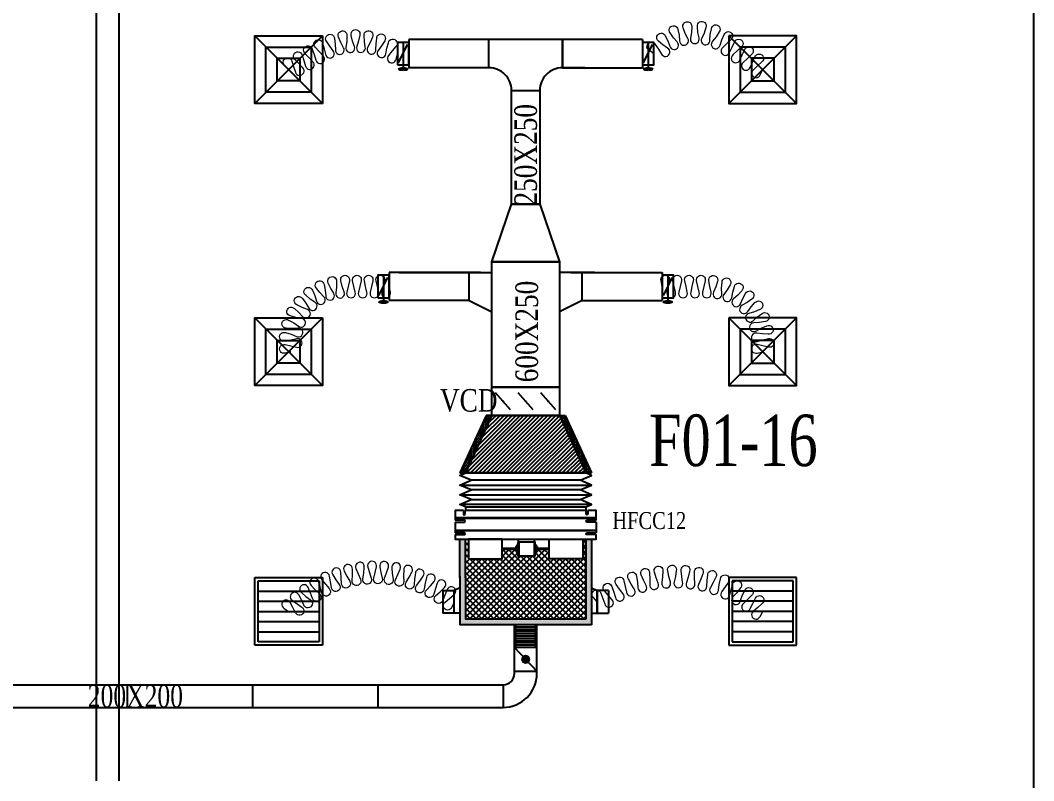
# Model space of a CAD drawing. Header units: metres. Extents: x 352651 to 1421851, y -87441 to -24441.
# Drawn here: x 390656 to 399633, y -48460 to -41722 of the extents above; entities that cross this region are included whole.
import ezdxf
from ezdxf.enums import TextEntityAlignment as Align

# ---------------------------------------------------------------- set-up
doc = ezdxf.new("R2010")
doc.units = ezdxf.units.M
doc.header["$LTSCALE"] = 300
doc.header["$MEASUREMENT"] = 0
for name, color, linetype in [('bat noi mem', 4, 'CONTINUOUS'), ('CUAGIO', 2, 'CONTINUOUS'), ('KICH-THUOC', 9, 'CONTINUOUS'), ('KT', 1, 'CONTINUOUS'), ('thiet bi', 11, 'CONTINUOUS'), ('TUONG', 7, 'CONTINUOUS')]:
    doc.layers.add(name, color=color, linetype=linetype)
doc.layers.add('noi mem', color=5, linetype='BATTING', lineweight=0)
doc.styles.add('PHU', font='vntimeh.shx', dxfattribs={"width": 0.8})
doc.styles.add('ROMANS', font='romans.shx', dxfattribs={"width": 0.75, "bigfont": 'romancvn.shx'})
doc.linetypes.add('BATTING', pattern='A,0.0001,-0.1,[134,ltypeshp.shx,S=0.1,R=0,X=-0.1,Y=0],-0.2,[134,ltypeshp.shx,S=0.1,R=180,X=0.1,Y=0],-0.1', length=0.4001)
pattern_1 = [(0, (-66053.95, -331008.266), (6.25, 12.5), [0, -12.5])]

# ---------------------------------------------------------------- blocks, each defined once
blk = doc.blocks.new('SAD')
at = {"layer": 'CUAGIO', "color": 8}
for p, q in [((-300, -300), (300, 300)), ((300, -300), (-300, 300))]:
    blk.add_line(p, q, dxfattribs=at)
at = {"layer": 'CUAGIO'}
blk.add_lwpolyline([(300, -300), (300, 300), (-300, 300), (-300, -300)], close=True, dxfattribs=at)
at = {"layer": 'CUAGIO', "color": 8}
for points in [[(200, -200), (200, 200), (-200, 200), (-200, -200)], [(100, -100), (100, 100), (-100, 100), (-100, -100)]]:
    blk.add_lwpolyline(points, close=True, dxfattribs=at)
blk = doc.blocks.new('SAG')
at = {"layer": 'CUAGIO'}
for p, q in [((-300, 300), (-300, -300)), ((300, 300), (-300, 300)), ((300, -300), (300, 300)), ((-300, -300), (300, -300))]:
    blk.add_line(p, q, dxfattribs=at)
at = {"layer": 'CUAGIO', "color": 8}
for p, q in [((-270, 270), (-270, -270)), ((270, 270), (-270, 270)), ((-180, -270), (-180, 270)), ((-90, -270), (-90, 270)), ((0, -270), (0, 270)), ((90, -270), (90, 270)), ((180, -270), (180, 270)), ((270, -270), (270, 270)), ((-270, -270), (270, -270))]:
    blk.add_line(p, q, dxfattribs=at)
blk = doc.blocks.new('bac noi mem')
at = {"layer": 'bat noi mem'}
for p, q in [((493886.7, -64673), (493866.7, -64693)), ((494066.7, -64693), (493866.7, -64693)), ((493866.7, -64693), (493886.7, -64713)), ((493886.7, -64713), (493866.7, -64733)), ((494046.7, -64673), (493886.7, -64673)), ((494046.7, -64713), (493886.7, -64713)), ((494046.7, -64673), (494066.7, -64693)), ((494066.7, -64693), (494046.7, -64713)), ((494046.7, -64713), (494066.7, -64733)), ((494066.7, -64733), (493866.7, -64733)), ((493866.7, -64733), (493886.7, -64753)), ((493886.7, -64753), (493866.7, -64773)), ((494066.7, -64773), (493866.7, -64773)), ((493866.7, -64773), (493886.7, -64793)), ((493886.7, -64793), (493866.7, -64813)), ((494046.7, -64753), (493886.7, -64753)), ((494046.7, -64793), (493886.7, -64793)), ((494066.7, -64733), (494046.7, -64753)), ((494046.7, -64753), (494066.7, -64773)), ((494066.7, -64773), (494046.7, -64793)), ((494046.7, -64793), (494066.7, -64813)), ((494066.7, -64813), (493866.7, -64813)), ((493866.7, -64813), (493886.7, -64833)), ((493886.7, -64833), (493866.7, -64853)), ((494066.7, -64853), (493866.7, -64853)), ((493866.7, -64853), (493886.7, -64873)), ((494046.7, -64833), (493886.7, -64833)), ((494046.7, -64873), (493886.7, -64873)), ((494066.7, -64813), (494046.7, -64833)), ((494046.7, -64833), (494066.7, -64853)), ((494066.7, -64853), (494046.7, -64873))]:
    blk.add_line(p, q, dxfattribs=at)
blk = doc.blocks.new('1-van gio D200')
at = {"layer": 'CUAGIO'}
h = blk.add_hatch(dxfattribs=at)
h.set_pattern_fill('ANSI31', color=256, scale=100, style=0)
edge = h.paths.add_edge_path()
edge.add_ellipse((486127, -58494), major_axis=(-38.1, 0), ratio=0.310482, start_angle=0, end_angle=360, ccw=False)
for p, q in [((486167, -58437.3), (486087.1, -58277.5)), ((486127, -58257.4), (486127, -58494))]:
    blk.add_line(p, q, dxfattribs=at)
at = {"layer": 'CUAGIO', "const_width": 3}
for points in [[(486127, -58457.4), (486177, -58457.4), (486177, -58257.4), (486077, -58257.4), (486077, -58457.4), (486127, -58457.4)], [(486127, -58257.4), (486127, -58494)], [(486167, -58437.3), (486087.1, -58277.5)]]:
    blk.add_lwpolyline(points, dxfattribs=at)
at = {"layer": 'CUAGIO'}
blk.add_lwpolyline([(486177, -58457.4), (486077, -58457.4), (486077, -58257.4), (486177, -58257.4)], close=True, dxfattribs=at)
at = {"layer": 'CUAGIO', "const_width": 5.35}
blk.add_lwpolyline([(486130.7, -58357.4, -1), (486123.3, -58357.4, -1)], format="xyb", close=True, dxfattribs=at)
at = {"layer": 'CUAGIO', "extrusion": (0, 0, -1)}
blk.add_ellipse((486127, -58494), major_axis=(-38.1, 0), ratio=0.310482, start_param=-1.570796, end_param=4.712389, dxfattribs=at)

msp = doc.modelspace()

# ---------------------------------------------------------------- hatches: boundary and pattern name
at = {"layer": 'CUAGIO'}
h = msp.add_hatch(dxfattribs=at)
h.set_pattern_fill('DOTS', color=256, scale=200, style=0)
h.set_pattern_definition(pattern_1)
h.paths.add_polyline_path([(394599, -45733.1), (394549, -45733.1), (394782.5, -45223.1), (394832.5, -45223.1)])
h = msp.add_hatch(dxfattribs=at)
h.set_pattern_fill('DOTS', color=256, scale=200, style=0)
h.set_pattern_definition(pattern_1)
h.paths.add_polyline_path([(395432.5, -45223.1), (395482.5, -45223.1), (395716, -45733.1), (395666, -45733.1)])
h = msp.add_hatch(dxfattribs=at)
h.set_pattern_fill('DOTS', color=2, scale=200, style=0)
h.set_pattern_definition([(0, (-155961.257, 10406.844), (6.25, 12.5), [0, -12.5])])
h.paths.add_polyline_path([(395716, -46318.6), (395666, -46318.6), (395666, -47028.6), (394599, -47028.6), (394599, -46646), (394599, -46318.6), (394549, -46318.6), (394549, -46661), (394549, -47078.6), (395716, -47078.6)])
at = {"layer": 'CUAGIO', "ltscale": 1.5}
h = msp.add_hatch(dxfattribs=at)
h.set_pattern_fill('ANSI37', color=9, scale=300, style=0)
h.set_pattern_definition([(45, (17600, -169.566), (-26.5165043, 26.5165043), []), (135, (17600, -169.566), (-26.5165043, -26.5165043), [])])
h.paths.add_polyline_path([(395071.6, -46469.2, -1), (395065.1, -46467.1), (395065.1, -46442.1), (395055.3, -46442.1), (395055.3, -46426.3), (395044.7, -46426.3), (395044.7, -46410.7), (394925.1, -46410.7), (394925.1, -46493.6), (394625.1, -46493.6), (394625.1, -46318.6), (394599, -46318.6), (394599, -46661), (394599, -47028.6), (395666, -47028.6), (395666, -46318.6), (395640, -46318.6), (395640, -46493.6), (395340, -46493.6), (395340, -46410.7), (395234.7, -46410.7), (395234.7, -46426.3), (395224.2, -46426.3), (395224.2, -46442.1), (395214.3, -46442.1), (395214.3, -46467.1, -0.999999), (395207.8, -46469.2)])
at = {"layer": 'KICH-THUOC'}
h = msp.add_hatch(dxfattribs=at)
h.set_pattern_fill('ANSI31', color=2, scale=200, style=0)
h.set_pattern_definition([(45, (-203304.336, -284.07), (-17.6776695, 17.6776695), [])])
h.paths.add_polyline_path([(395432.5, -45223.1), (394832.5, -45223.1), (394599, -45733.1), (395666, -45733.1)])

# ---------------------------------------------------------------- linework, layer by layer
at = {"layer": 'bat noi mem'}
for p, q in [((394599, -45733.1), (395666, -45733.1)), ((395666, -45733.1), (394599, -45733.1)), ((394549, -45840.3), (395716, -45840.3)), ((395616, -45797.4), (394649, -45797.4)), ((394549, -45926), (395716, -45926)), ((395616, -45883.1), (394649, -45883.1)), ((395716, -46011.7), (394549, -46011.7)), ((394649, -45968.8), (395616, -45968.8))]:
    msp.add_line(p, q, dxfattribs=at)
for points in [[(394599, -46033.1), (394549, -46011.7), (394649, -45968.8), (394549, -45926), (394649, -45883.1), (394549, -45840.3), (394649, -45797.4), (394549, -45754.6), (394599, -45733.1)], [(395666, -46033.1), (395716, -46011.7), (395616, -45968.8), (395716, -45926), (395616, -45883.1), (395716, -45840.3), (395616, -45797.4), (395716, -45754.6), (395666, -45733.1)]]:
    msp.add_lwpolyline(points, dxfattribs=at)
at = {"layer": 'CUAGIO'}
for p, q in [((394097.5, -41893.4), (394097.5, -42143.4)), ((394807.5, -42143.4), (394807.5, -41893.4)), ((395457.5, -41893.4), (395457.5, -42143.4)), ((395457.5, -42143.4), (395457.5, -41893.4)), ((396167.5, -41893.4), (396167.5, -42143.4)), ((395457.5, -42143.4), (396167.5, -42143.4)), ((395007.5, -42343.4), (395257.5, -42343.4)), ((394732.5, -43956.4), (393922.5, -43956.4)), ((393922.5, -43956.4), (393922.5, -44206.4)), ((394012.5, -43956.4), (394832.5, -43956.4)), ((394632.5, -44206.4), (394632.5, -43956.4)), ((395742.5, -43956.4), (395432.5, -43956.4)), ((395532.5, -43956.4), (396342.5, -43956.4)), ((395632.5, -44206.4), (395632.5, -43956.4)), ((396342.5, -43956.4), (396342.5, -44206.4)), ((394632.5, -44206.4), (393922.5, -44206.4)), ((394632.5, -44206.4), (394832.5, -44306.4)), ((395632.5, -44206.4), (395432.5, -44306.4)), ((395632.5, -44206.4), (396342.5, -44206.4)), ((395432.5, -44973.1), (394832.5, -44973.1)), ((394999.5, -45172.4), (394865.6, -45023.8)), ((395199.5, -45172.4), (395065.6, -45023.8)), ((395399.5, -45172.4), (395265.6, -45023.8)), ((394782.5, -45223.1), (394549, -45733.1)), ((394832.5, -45223.1), (394599, -45733.1)), ((394832.5, -45223.1), (394782.5, -45223.1)), ((394782.5, -45223.1), (395482.5, -45223.1)), ((394832.5, -45223.1), (394782.5, -45223.1)), ((395432.5, -45223.1), (395666, -45733.1)), ((395432.5, -45223.1), (395482.5, -45223.1)), ((395432.5, -45223.1), (395482.5, -45223.1)), ((395482.5, -45223.1), (395716, -45733.1)), ((395716, -45733.1), (394549, -45733.1)), ((394549, -45733.1), (395716, -45733.1)), ((394599, -45733.1), (395666, -45733.1)), ((395666, -45733.1), (394599, -45733.1)), ((394549, -46661), (394549, -46318.6)), ((394599, -46661), (394599, -46318.6)), ((395666, -46646), (395666, -46318.6)), ((394549, -46646), (394549, -47078.6)), ((394599, -46646), (394599, -47028.6)), ((395666, -46646), (395666, -47026.8)), ((394399.3, -46774.7), (394399.3, -46974.7)), ((394499, -46974.7), (394499, -46774.7)), ((394499, -46974.7), (394499, -46774.7)), ((394499, -46974.7), (394499, -46774.7)), ((395766, -46774.7), (395766, -46974.7)), ((395766, -46974.7), (395766, -46774.7)), ((395766, -46974.7), (395766, -46774.7)), ((395865.7, -46774.7), (395865.7, -46974.7)), ((394499, -46974.7), (394399.3, -46974.7)), ((395766, -46974.7), (395865.7, -46974.7)), ((395232.5, -47278.6), (395032.5, -47278.6)), ((395032.5, -47278.6), (395232.5, -47489.6)), ((395032.5, -47489.6), (395232.5, -47489.6)), ((384920, -47609.6), (394932.5, -47609.6)), ((391603.4, -47609.6), (391603.4, -47809.6)), ((392713.4, -47609.6), (392713.4, -47809.6)), ((393823.4, -47609.6), (393823.4, -47809.6)), ((393823.4, -47609.6), (393823.4, -47809.6)), ((394933.4, -47609.6), (394933.4, -47809.6)), ((370333.5, -47809.6), (394933.4, -47809.6)), ((388072.5, -47809.6), (394752.5, -47809.6))]:
    msp.add_line(p, q, dxfattribs=at)
at = {"layer": 'CUAGIO', "ltscale": 1.5}
msp.add_line((395457.5, -41893.4), (394807.5, -41893.4), dxfattribs=at)
at = {"layer": 'CUAGIO', "color": 2}
for p, q in [((395666, -46318.6), (395666, -47028.6)), ((395716, -46318.6), (395716, -47078.6)), ((395666, -47028.6), (394599, -47028.6)), ((395716, -47078.6), (394549, -47078.6)), ((395032.5, -47509.6), (395032.5, -47078.6)), ((395232.5, -47509.6), (395232.5, -47078.6))]:
    msp.add_line(p, q, dxfattribs=at)
at = {"layer": 'CUAGIO'}
for points in [[(394807.5, -41893.4), (394097.5, -41893.4)], [(396167.5, -41893.4), (395457.5, -41893.4)], [(394549, -46749.5), (394499, -46774.7)], [(395716, -46749.5), (395766, -46774.7)], [(394399.3, -46774.7), (394499, -46774.7)], [(395865.7, -46774.7), (395766, -46774.7)], [(394549, -46974.7), (394499, -46974.7)], [(395716, -46974.7), (395766, -46974.7)]]:
    msp.add_lwpolyline(points, dxfattribs=at)
msp.add_lwpolyline([(395657.5, -42143.4), (395457.5, -42143.4, 0.414214), (395257.5, -42343.4), (395257.5, -43353.1), (395007.5, -43353.1), (395007.5, -42343.4, 0.414214), (394807.5, -42143.4), (394097.5, -42143.4)], format="xyb", dxfattribs=at)
for points in [[(395432.5, -43863.1), (394832.5, -43863.1), (395007.5, -43353.1), (395257.5, -43353.1)], [(395432.5, -44973.1), (394832.5, -44973.1), (394832.5, -43863.1), (395432.5, -43863.1)], [(394832.5, -44973.1), (395432.5, -44973.1), (395432.5, -45223.1), (394832.5, -45223.1)]]:
    msp.add_lwpolyline(points, close=True, dxfattribs=at)
for points, const_width in [([(394927.5, -45098.1, 1), (394937.5, -45098.1, 1)], 10), ([(395127.5, -45098.1, 1), (395137.5, -45098.1, 1)], 10), ([(395327.5, -45098.1, 1), (395337.5, -45098.1, 1)], 10), ([(395112.5, -47384.1, 1), (395152.5, -47384.1, 1)], 40)]:
    msp.add_lwpolyline(points, format="xyb", close=True, dxfattribs=dict(at, const_width=const_width))
for radius in [100, 300]:
    msp.add_arc((394932.5, -47509.6), radius, 270, 0, dxfattribs=at)
at = {"layer": 'noi mem', "ltscale": 1.5}
for points in [[(396267.5, -42018.4), (396226.1, -41988.8, -1.333333), (396280.3, -41936.9), (396308, -41979.6), (396335.6, -42022.2, 1.333333), (396389.9, -41970.5), (396348.7, -41940.9), (396309.6, -41906.9, -1.333333), (396368.4, -41860.3), (396392.6, -41906.1), (396409.7, -41953, 1.333333), (396474, -41914.5), (396440.7, -41877.2), (396411.7, -41834.3, -1.333333), (396480.4, -41804.4), (396492.1, -41854.9), (396496.5, -41904.7, 1.333333), (396568.6, -41883.9), (396545.9, -41839.4), (396528.9, -41790.5, -1.333333), (396603.1, -41779.2), (396601.3, -41831), (396592.9, -41880.3, 1.333333), (396667.8, -41878.8), (396657.4, -41829.9), (396653.6, -41778.2, -1.333333), (396728.1, -41786.5), (396713.1, -41836), (396692.2, -41881.4, 1.333333), (396765.1, -41899.3), (396767.5, -41849.3), (396777.1, -41798.5, -1.333333), (396847, -41825.6), (396819.8, -41869.6), (396787.9, -41908.2, 1.333333), (396853.8, -41944.1), (396869, -41896.5), (396890.3, -41849.8, -1.333333), (396951.6, -41893), (396914.9, -41928.8), (396877.8, -41963.7, 1.333333), (396938.5, -42007.7), (396960.2, -41961.7), (396982, -41915.7, -1.333333), (397042.7, -41959.8), (397005.6, -41994.7), (396968.6, -42029.6, 1.333333), (397029.3, -42073.7), (397051, -42027.7), (397072.7, -41981.7, -1.333333), (397133.4, -42025.8), (397096.4, -42060.7), (397059.3, -42095.5, 1.333333), (397120, -42139.6), (397141.8, -42093.6), (397163.5, -42047.6, -1.333333), (397224.2, -42091.7), (397187.1, -42126.6), (397150.1, -42161.5, 1.333333), (397210.8, -42205.6), (397232.5, -42159.6)], [(393032.5, -42159.6), (392997.4, -42122.2, -1.333333), (393062.1, -42084.2), (393077.7, -42133), (393093.3, -42181.8, 1.333333), (393157.9, -42143.8), (393122.8, -42106.5), (393087.8, -42069.1, -1.333333), (393152.4, -42031.1), (393168, -42079.9), (393183.6, -42128.7, 1.333333), (393248.3, -42090.7), (393213.2, -42053.3), (393178.1, -42016, -1.333333), (393242.7, -41978), (393258.3, -42026.8), (393273.9, -42075.6, 1.333333), (393338.6, -42037.6), (393303.5, -42000.2), (393268.8, -41961.9, -1.333333), (393334.1, -41925), (393349.1, -41974.4), (393359.7, -42024, 1.333333), (393427.7, -41992.3), (393396.6, -41952.3), (393368.6, -41908.7, -1.333333), (393439, -41882.9), (393445.8, -41934.3), (393447.8, -41985, 1.333333), (393520.2, -41965.4), (393496.3, -41920.6), (393476.2, -41872.9, -1.333333), (393550, -41859.6), (393547.9, -41911.3), (393541.2, -41961.6, 1.333333), (393615.9, -41954.7), (393600, -41906.5), (393588.4, -41856, -1.333333), (393663.4, -41855.5), (393652.4, -41906.1), (393637.2, -41954.5, 1.333333), (393712, -41960.5), (393704.6, -41910.3), (393701.7, -41858.5, -1.333333), (393775.7, -41870.9), (393756.3, -41918.9), (393733.1, -41964, 1.333333), (393805.7, -41982.6), (393807, -41931.9), (393813, -41880.4, -1.333333), (393883.8, -41905.2), (393856.5, -41949.2), (393825.9, -41989.6, 1.333333), (393894.3, -42020.4), (393904.2, -41970.6), (393916.9, -41921, -1.333333), (393983.7, -41955.1), (393950.9, -41994.5), (393918, -42033.8, 1.333333), (393984.8, -42068), (393997.5, -42018.4)], [(394499, -46874.7), (394479, -46922.1, -1.333333), (394418.7, -46877.4), (394458.2, -46844.5), (394497.6, -46811.5, 1.333333), (394437.4, -46766.8), (394417.3, -46814.2), (394398.7, -46861.8, -1.333333), (394337.3, -46818.8), (394375.7, -46785.1), (394412.7, -46748.9, 1.333333), (394349.2, -46709), (394332.7, -46758), (394318.9, -46807.3, -1.333333), (394253.5, -46770.5), (394288.4, -46733.1), (394321.6, -46693.5, 1.333333), (394254.5, -46660), (394242.9, -46710.5), (394234.1, -46760.8, -1.333333), (394165.4, -46730.8), (394196.3, -46690.1), (394225.5, -46647.4, 1.333333), (394155.4, -46620.8), (394148.8, -46672.1), (394145, -46723.1, -1.333333), (394073.7, -46700), (394100.5, -46656.4), (394125.3, -46611, 1.333333), (394052.8, -46591.5), (394051.4, -46643.2), (394052.7, -46694.3, -1.333333), (393979.4, -46678.4), (394001.8, -46632.4), (394021.9, -46584.8, 1.333333), (393947.9, -46572.5), (393951.6, -46624.1), (393958, -46674.9, -1.333333), (393883.5, -46666.3), (393901.2, -46618.4), (393916.5, -46568.9, 1.333333), (393841.6, -46564.1), (393850.4, -46615.1), (393861.8, -46664.9, -1.333333), (393786.8, -46663.8), (393799.6, -46614.3), (393810, -46563.6, 1.333333), (393735, -46566.2), (393748.9, -46616.1), (393765.1, -46664.6, -1.333333), (393690.4, -46670.9), (393698.2, -46620.4), (393703.5, -46568.9, 1.333333), (393629.2, -46578.9), (393647.9, -46627.1), (393668.8, -46673.8, -1.333333), (393595.1, -46687.5), (393597.9, -46636.4), (393598, -46584.7, 1.333333), (393525.1, -46602), (393548.5, -46648.2), (393573.9, -46692.5, -1.333333), (393501.9, -46713.5), (393499.7, -46662.4), (393494.7, -46610.9, 1.333333), (393423.8, -46635.4), (393451.6, -46679), (393481.4, -46720.5, -1.333333), (393411.8, -46748.5), (393404.5, -46697.9), (393394.4, -46647.2, 1.333333), (393326.3, -46678.6), (393358.4, -46719.2), (393392.1, -46757.6, -1.333333), (393325.6, -46792.4), (393313.3, -46742.7), (393298.2, -46693.2, 1.333333), (393233.6, -46731.2), (393269.5, -46768.5), (393306.9, -46803.4, -1.333333), (393244.2, -46844.6), (393227, -46796.4), (393207.1, -46748.6, 1.333333), (393146.6, -46792.8), (393186, -46826.4), (393226.7, -46857.4, -1.333333), (393168.4, -46904.5), (393146.5, -46858.3), (393122.4, -46812.7, 1.333333), (393066.2, -46862.3), (393108.4, -46891.9), (393150.7, -46921.2, -1.333333), (393094.7, -46971.1), (393070.5, -46925.8), (393046.2, -46880.4, 1.333333), (392990.2, -46930.3), (393032.5, -46959.6)], [(395766, -46874.7), (395732.7, -46836.3, -1.333333), (395797.2, -46798.1), (395814.9, -46845.7), (395832.6, -46893.3, 1.333333), (395897.2, -46855.1), (395863.9, -46816.7), (395830.8, -46777.8, -1.333333), (395895.7, -46740.2), (395913.1, -46788.2), (395927.8, -46836.4, 1.333333), (395994.4, -46801.9), (395963.6, -46762), (395934.5, -46720, -1.333333), (396002.7, -46688.9), (396015.3, -46738.5), (396025.1, -46788, 1.333333), (396094.9, -46760.4), (396068.2, -46717.6), (396043.5, -46672.8, -1.333333), (396114.6, -46648.8), (396122.1, -46699.4), (396126.8, -46749.6, 1.333333), (396199, -46729.3), (396176.8, -46684), (396156.8, -46636.9, -1.333333), (396229.9, -46620.2), (396232.3, -46671.4), (396231.9, -46721.8, 1.333333), (396305.8, -46708.9), (396288.3, -46661.6), (396273.2, -46612.7, -1.333333), (396347.6, -46603.6), (396344.7, -46654.6), (396339.2, -46704.8, 1.333333), (396414, -46699.5), (396401.5, -46650.6), (396391.4, -46600.4, -1.333333), (396466.4, -46598.9), (396458.3, -46649.4), (396447.7, -46698.8, 1.333333), (396522.7, -46701), (396515.2, -46651.2), (396510.2, -46600.2, -1.333333), (396585, -46606.3), (396571.8, -46655.8), (396556.3, -46703.8, 1.333333), (396630.7, -46713.6), (396628.2, -46663.2), (396628.4, -46612.1, -1.333333), (396702.2, -46625.7), (396684.1, -46673.6), (396663.8, -46719.8, 1.333333), (396736.8, -46737.1), (396739.5, -46686.8), (396744.9, -46635.9, -1.333333), (396816.9, -46656.9), (396794, -46702.7), (396769.1, -46746.6, 1.333333), (396840, -46771.3), (396847.7, -46721.4), (396858.3, -46671.4, -1.333333), (396927.8, -46699.6), (396900.4, -46742.8), (396871.2, -46784, 1.333333), (396939.1, -46815.7), (396951.9, -46766.9), (396967.5, -46718.2, -1.333333), (397033.8, -46753.3), (397002.2, -46793.5), (396968.9, -46831.5, 1.333333), (397033.3, -46870), (397051, -46822.7), (397071.4, -46775.8, -1.333333), (397133.8, -46817.5), (397098.3, -46854.3), (397061.3, -46888.7, 1.333333), (397121.5, -46933.5), (397143.9, -46888.3), (397168.1, -46843.6, -1.333333), (397226.6, -46890.5), (397188.2, -46923.9), (397149.8, -46957.2, 1.333333), (397208.2, -47004.2), (397232.5, -46959.6)]]:
    msp.add_lwpolyline(points, format="xyb", dxfattribs=at)
at = {"layer": 'noi mem', "linetype": 'ByBlock', "ltscale": 1.5}
for points in [[(393052.5, -44659.6), (393002.5, -44671.2, -1.333333), (393002.5, -44596.2), (393052.5, -44607.8), (393102.5, -44619.4, 1.333333), (393102.5, -44544.4), (393052.5, -44556), (393001.2, -44564.5, -1.333333), (393005.8, -44489.6), (393055.7, -44504.3), (393102.3, -44524.1, 1.333333), (393115, -44450.2), (393064.5, -44453.3), (393012.5, -44450.6, -1.333333), (393033.1, -44378.4), (393078.7, -44403.5), (393120, -44432.9, 1.333333), (393148.2, -44363.4), (393098.2, -44355.6), (393048.1, -44341.7, -1.333333), (393083.7, -44275.7), (393122.8, -44310), (393156.8, -44347.6, 1.333333), (393199.3, -44285.8), (393152.2, -44267.4), (393106.2, -44243.1, -1.333333), (393155.1, -44186.3), (393186, -44228.2), (393211.1, -44272.2, 1.333333), (393265.9, -44221), (393223.8, -44192.9), (393184.1, -44159.3, -1.333333), (393244.1, -44114.3), (393265.2, -44161.9), (393280.3, -44210.2, 1.333333), (393344.9, -44172), (393309.8, -44135.5), (393278.2, -44094.1, -1.333333), (393346.5, -44063.1), (393356.9, -44114.1), (393361.3, -44164.6, 1.333333), (393432.5, -44141.1), (393406.1, -44097.9), (393384.2, -44050.8, -1.333333), (393457.5, -44035.2), (393456.7, -44087.2), (393450.1, -44137.4, 1.333333), (393524.8, -44129.8), (393508.2, -44082), (393496.1, -44031.8, -1.333333), (393571.1, -44031), (393560, -44081.4), (393548.4, -44131.4, 1.333333), (393623.4, -44131.4), (393611.8, -44081.4), (393600.2, -44031.4, -1.333333), (393675.2, -44031.4), (393663.6, -44081.4), (393652, -44131.4, 1.333333), (393727, -44131.4), (393715.4, -44081.4), (393703.8, -44031.4, -1.333333), (393778.8, -44031.4), (393767.2, -44081.4), (393755.5, -44131.4, 1.333333), (393830.5, -44131.4), (393818.9, -44081.4), (393807.3, -44031.4, -1.333333), (393882.3, -44031.4), (393870.7, -44081.4), (393859.1, -44131.4, 1.333333), (393934.1, -44131.4), (393922.5, -44081.4)], [(396342.5, -44081.4), (396331.3, -44031.4, -1.333333), (396406.3, -44031.4), (396395.1, -44081.4), (396383.9, -44131.4, 1.333333), (396458.9, -44131.4), (396447.8, -44081.4), (396436.6, -44031.4, -1.333333), (396511.6, -44031.4), (396500.4, -44081.4), (396489.2, -44131.4, 1.333333), (396564.2, -44131.4), (396553, -44081.4), (396541.8, -44031.4, -1.333333), (396616.8, -44031.4), (396605.6, -44081.4), (396594.4, -44131.4, 1.333333), (396669.4, -44131.4), (396658.2, -44081.4), (396647.1, -44031.4, -1.333333), (396722.1, -44031.4), (396710.9, -44081.4), (396699.6, -44131.4, 1.333333), (396774.6, -44131.5), (396763.5, -44081.5), (396756.1, -44030.1, -1.333333), (396830.9, -44035.7), (396815.9, -44085.4), (396795.9, -44131.8, 1.333333), (396869.6, -44145.5), (396867.6, -44095), (396871.6, -44043.2, -1.333333), (396943.4, -44065), (396918, -44110.3), (396888.3, -44151.2, 1.333333), (396957.3, -44180.7), (396966.3, -44131), (396981.5, -44081.3, -1.333333), (397046.8, -44118.2), (397012.1, -44156.8), (396974.2, -44190.3, 1.333333), (397035.1, -44234.1), (397054.8, -44187.6), (397080.5, -44142.4, -1.333333), (397136.1, -44192.7), (397093.8, -44222.8), (397049.6, -44247.2, 1.333333), (397099.4, -44303.3), (397128.8, -44262.2), (397163.7, -44223.7, -1.333333), (397207, -44284.9), (397159.2, -44305.1), (397110.6, -44319.2, 1.333333), (397147, -44384.8), (397184.7, -44351.1), (397227.1, -44321.2, -1.333333), (397256.1, -44390.4), (397205, -44399.6), (397154.5, -44402.8, 1.333333), (397175.7, -44474.7), (397219.8, -44450.1), (397267.8, -44430.1, -1.333333), (397280.9, -44504), (397229, -44501.8), (397179.1, -44493.9, 1.333333), (397184.1, -44568.8), (397232.5, -44554.3), (397282.5, -44543.1, -1.333333), (397282.5, -44618.1), (397232.5, -44606.9), (397182.5, -44595.8, 1.333333), (397182.5, -44670.8), (397232.5, -44659.6)]]:
    msp.add_lwpolyline(points, format="xyb", dxfattribs=at)
at = {"layer": 'thiet bi'}
for p, q in [((394599, -46033.1), (395666, -46033.1)), ((394599, -46033.1), (394599, -46064.6)), ((395666, -46033.1), (395666, -46064.6)), ((395758, -46130.6), (394507, -46130.6)), ((395758, -46135.6), (394507, -46135.6)), ((395758, -46241.6), (394507, -46241.6)), ((395758, -46246.6), (394507, -46246.6)), ((395044.7, -46401.6), (394925.1, -46401.6)), ((394925.1, -46401.6), (394925.1, -46410.7)), ((395055.3, -46385.9), (395044.7, -46385.9)), ((395044.7, -46385.9), (395044.7, -46426.3)), ((395065.1, -46370.1), (395055.3, -46370.1)), ((395055.3, -46370.1), (395055.3, -46442.1)), ((395068.4, -46340.7), (395068.4, -46318.6)), ((395071.6, -46343.1), (395071.6, -46469.2)), ((395207.8, -46343.1), (395207.8, -46469.2)), ((395211, -46340.7), (395211, -46318.6)), ((395214.3, -46370.1), (395224.2, -46370.1)), ((395224.2, -46370.1), (395224.2, -46442.1)), ((395224.2, -46385.9), (395234.7, -46385.9)), ((395234.7, -46385.9), (395234.7, -46426.3)), ((395340, -46401.6), (395234.7, -46401.6)), ((395044.7, -46410.7), (394925.1, -46410.7)), ((395055.3, -46426.3), (395044.7, -46426.3)), ((395065.1, -46442.1), (395055.3, -46442.1)), ((395214.3, -46442.1), (395224.2, -46442.1)), ((395224.2, -46426.3), (395234.7, -46426.3)), ((395340, -46410.7), (395234.7, -46410.7))]:
    msp.add_line(p, q, dxfattribs=at)
for points in [[(394581, -46064.6), (394507, -46064.6), (394507, -46152.1)], [(395668, -46064.6), (394597, -46064.6)], [(395758, -46152.1), (395758, -46064.6), (395684, -46064.6)], [(394507, -46168.1), (394507, -46263.1)], [(395758, -46168.1), (395758, -46263.1)], [(394507, -46279.1), (394507, -46318.6), (395758, -46318.6), (395758, -46279.1)]]:
    msp.add_lwpolyline(points, dxfattribs=at)
for points in [[(394581, -46064.6), (394581, -46096.6, 1), (394597, -46096.6), (394597, -46064.6)], [(395684, -46064.6), (395684, -46096.6, -1), (395668, -46096.6), (395668, -46064.6)], [(394507, -46168.1), (394589, -46168.1, 1), (394589, -46152.1), (394507, -46152.1)], [(395758, -46168.1), (395676, -46168.1, -1), (395676, -46152.1), (395758, -46152.1)], [(394507, -46279.1), (394589, -46279.1, 1), (394589, -46263.1), (394507, -46263.1)], [(395758, -46279.1), (395676, -46279.1, -1), (395676, -46263.1), (395758, -46263.1)]]:
    msp.add_lwpolyline(points, format="xyb", dxfattribs=at)
for points in [[(394625.1, -46493.6), (394925.1, -46493.6), (394925.1, -46318.6), (394625.1, -46318.6)], [(395214.3, -46469.2), (395065.1, -46469.2), (395065.1, -46343.1), (395214.3, -46343.1)], [(395640, -46493.6), (395340, -46493.6), (395340, -46318.6), (395640, -46318.6)]]:
    msp.add_lwpolyline(points, close=True, dxfattribs=at)
for centre, start, end in [((395068.4, -46344.1), 18.04953, 161.95047), ((395211, -46344.1), 18.04953, 161.95047), ((395068.4, -46468.1), 198.04953, 341.95047), ((395211, -46468.1), 198.04953, 341.95047)]:
    msp.add_arc(centre, 3.41, start, end, dxfattribs=at)
at = {"layer": 'TUONG'}
for p, q in [((391532.5, -48459.6), (391532.5, -37659.6)), ((399632.5, -49259.6), (399632.5, -40859.6)), ((391332.5, -48459.6), (391332.5, -41259.6))]:
    msp.add_line(p, q, dxfattribs=at)

# ---------------------------------------------------------------- block references
at = {"layer": 'CUAGIO', "xscale": -1}
for name, p, rotation in [('SAD', (393032.5, -42159.6), 180), ('SAD', (393032.5, -44659.6), 180), ('SAG', (393032.5, -46959.6), 270)]:
    msp.add_blockref(name, p, dxfattribs=dict(at, rotation=rotation))
for p in [(880174.5, 16339), (882344.5, 16339), (879999.5, 14276), (882519.5, 14276)]:
    msp.add_blockref('1-van gio D200', p, dxfattribs=at)
at = {"layer": 'CUAGIO'}
for name, p, rotation in [('SAD', (397232.5, -42159.6), 180), ('SAD', (397232.5, -44659.6), 180), ('SAG', (397232.5, -46959.6), 90)]:
    msp.add_blockref(name, p, dxfattribs=dict(at, rotation=rotation))
msp.add_blockref('bac noi mem', (-98834.2, 17594.3), dxfattribs=at)

# ---------------------------------------------------------------- texts
at = {"layer": 'CUAGIO', "color": 2, "style": 'PHU', "width": 0.75}
msp.add_text('200x200', height=200, dxfattribs=at).set_placement((391675.7, -47809.6), align=Align.CENTER)
at = {"layer": 'CUAGIO', "color": 2, "char_height": 200, "attachment_point": 1, "rotation": 90, "style": 'PHU'}
for s, insert, width in [('250x250', (395032.2, -43363.9), 788.836), ('600x250', (395041.7, -44929.6), 1355.253)]:
    msp.add_mtext(s, dxfattribs=dict(at, insert=insert, width=width))
at = {"layer": 'CUAGIO', "color": 2, "insert": (394372.8, -44989.7), "char_height": 200, "width": 439.881, "attachment_point": 1, "style": 'PHU'}
msp.add_mtext('VCD', dxfattribs=at)
at = {"layer": 'KT', "ltscale": 1.5, "insert": (396226.1, -45215.9), "char_height": 456.096, "width": 2517.297, "attachment_point": 1, "style": 'ROMANS'}
msp.add_mtext('{\\fTimes New Roman|b0|i0|c0|p18;F01-16}', dxfattribs=at)
at = {"layer": 'thiet bi', "insert": (395900, -46079.6), "char_height": 150, "width": 679.92, "attachment_point": 1, "style": 'PHU'}
msp.add_mtext('hfcc12', dxfattribs=at)

doc.saveas('drawing.dxf')
